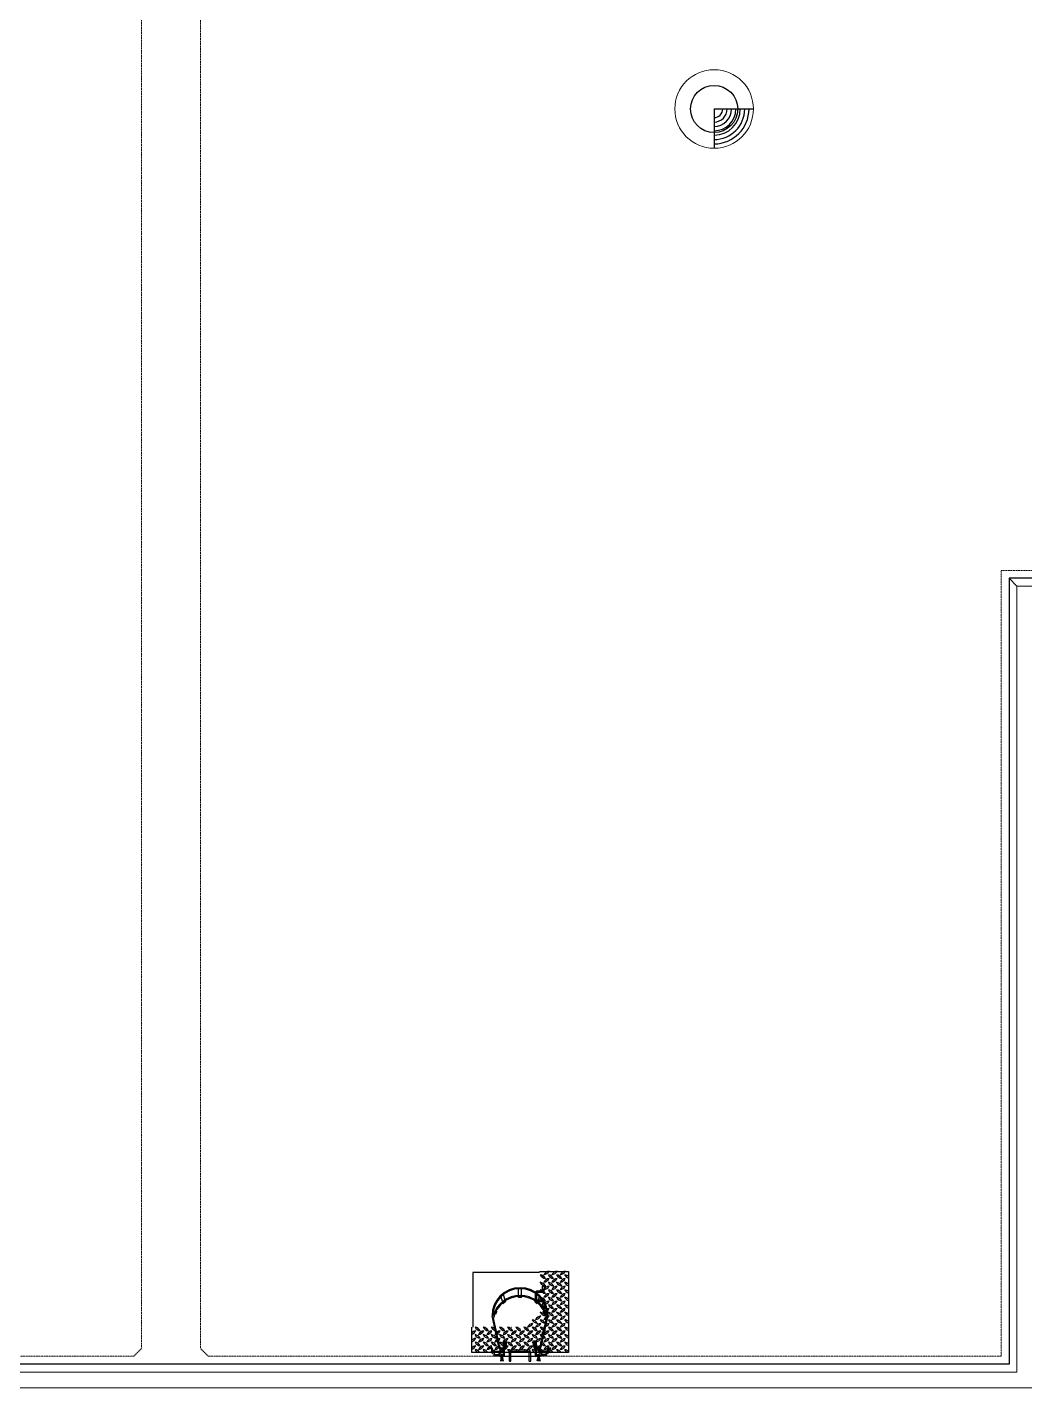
# Model space of a CAD drawing. Header units: inches. Extents: x 25480 to 951550, y -607927 to 1377809.
# Drawn here: x 462051 to 474740, y 345196 to 362507 of the extents above; entities that cross this region are included whole.
import ezdxf

# ---------------------------------------------------------------- set-up
doc = ezdxf.new("R2010")
doc.units = ezdxf.units.IN
doc.header["$MEASUREMENT"] = 0
doc.linetypes.add('HIDDEN', pattern=[0.375, 0.25, -0.125])
doc.layers.add('M-HVAC-EQPM-NEW', color=5, linetype='Continuous')
doc.layers.add('M-X-BKGD', color=8, linetype='Continuous')

msp = doc.modelspace()

# ---------------------------------------------------------------- linework, layer by layer
at = {"layer": 'M-HVAC-EQPM-NEW', "color": 8, "linetype": 'Continuous', "lineweight": 0, "ltscale": 10}
msp.add_circle((470788, 361467), 500, dxfattribs=at)
at = {"layer": 'M-HVAC-EQPM-NEW', "color": 8}
msp.add_circle((470788, 361467), 300, dxfattribs=at)
at = {"layer": 'M-X-BKGD', "color": 8}
for p, q in [((470788, 361467), (471288, 361467)), ((470788, 361467), (470788, 360967)), ((485596, 355496), (474540, 355496)), ((474640, 355396), (474540, 355496)), ((468567, 346661), (467720, 346661)), ((467720, 346661), (467720, 345969)), ((468567, 346676), (468935, 346676)), ((468567, 346676), (468935, 346676)), ((468935, 346676), (468935, 345646)), ((468935, 346676), (468935, 345646)), ((468301, 346370), (468301, 346456)), ((468338, 346370), (468338, 346456)), ((468544, 346427), (468596, 346427)), ((468596, 346427), (468544, 346427)), ((468544, 346411), (468596, 346411)), ((468544, 346411), (468596, 346411)), ((468607, 346487), (468633, 346487)), ((468607, 346447), (468607, 346487)), ((468607, 346487), (468607, 346447)), ((468633, 346487), (468607, 346487)), ((468607, 346447), (468633, 346447)), ((468607, 346447), (468633, 346447)), ((468612, 346492), (468628, 346492)), ((468612, 346487), (468612, 346492)), ((468612, 346487), (468612, 346492)), ((468612, 346492), (468628, 346492)), ((468628, 346487), (468612, 346487)), ((468612, 346443), (468612, 346447)), ((468627, 346447), (468612, 346447)), ((468612, 346447), (468612, 346443)), ((468628, 346487), (468628, 346492)), ((468628, 346492), (468628, 346487)), ((468628, 346443), (468628, 346447)), ((468633, 346447), (468633, 346487)), ((468633, 346447), (468633, 346487)), ((468075, 346355), (468095, 346290)), ((468098, 346278), (468102, 346265)), ((468106, 346382), (468126, 346313)), ((468130, 346301), (468133, 346289)), ((468301, 346345), (468301, 346358)), ((468338, 346345), (468338, 346358)), ((468509, 346301), (468506, 346289)), ((468512, 346395), (468512, 346327)), ((468512, 346395), (468512, 346327)), ((468533, 346382), (468513, 346313)), ((468528, 346395), (468528, 346327)), ((468528, 346327), (468528, 346395)), ((468541, 346278), (468537, 346265)), ((468544, 346311), (468596, 346311)), ((468596, 346311), (468544, 346311)), ((468544, 346295), (468596, 346295)), ((468544, 346295), (468596, 346295)), ((468564, 346355), (468545, 346290)), ((468607, 346275), (468633, 346275)), ((468607, 346275), (468607, 346235)), ((468607, 346275), (468607, 346235)), ((468633, 346275), (468607, 346275)), ((468607, 346235), (468633, 346235)), ((468607, 346235), (468633, 346235)), ((468612, 346279), (468612, 346275)), ((468612, 346279), (468612, 346275)), ((468612, 346275), (468627, 346275)), ((468612, 346235), (468612, 346230)), ((468612, 346230), (468612, 346235)), ((468612, 346235), (468628, 346235)), ((468628, 346279), (468628, 346275)), ((468628, 346235), (468628, 346230)), ((468628, 346235), (468628, 346230)), ((468633, 346275), (468633, 346235)), ((468633, 346235), (468633, 346275)), ((468051, 345713), (467963, 346112)), ((467976, 346110), (467975, 346113)), ((468063, 345715), (467982, 346082)), ((468009, 346132), (467998, 346137)), ((468024, 346166), (468013, 346171)), ((468577, 345715), (468657, 346082)), ((468589, 345713), (468676, 346112)), ((468612, 346230), (468628, 346230)), ((468628, 346230), (468612, 346230)), ((468615, 346166), (468627, 346171)), ((468630, 346132), (468642, 346137)), ((468663, 346110), (468664, 346113)), ((467705, 345646), (467705, 345969)), ((468033, 345909), (468021, 345906)), ((468041, 345873), (468033, 345909)), ((468599, 345873), (468606, 345909)), ((468606, 345909), (468618, 345906)), ((468041, 345873), (468029, 345870)), ((468111, 345792), (468147, 345792)), ((468111, 345690), (468111, 345792)), ((468123, 345697), (468123, 345792)), ((468123, 345740), (468135, 345740)), ((468135, 345725), (468135, 345792)), ((468147, 345725), (468147, 345792)), ((468492, 345792), (468529, 345792)), ((468492, 345725), (468492, 345792)), ((468504, 345725), (468504, 345792)), ((468504, 345740), (468516, 345740)), ((468516, 345697), (468516, 345792)), ((468529, 345690), (468529, 345792)), ((468599, 345873), (468611, 345870)), ((468935, 345646), (467705, 345646)), ((468935, 345646), (467705, 345646)), ((467960, 345703), (467929, 345703)), ((467929, 345696), (467929, 345703)), ((467960, 345696), (467929, 345696)), ((467950, 345661), (468090, 345661)), ((467950, 345661), (467950, 345654)), ((467950, 345654), (468090, 345654)), ((467960, 345646), (467960, 345646)), ((467964, 345651), (467962, 345651)), ((467962, 345644), (467972, 345644)), ((467972, 345644), (467962, 345644)), ((467964, 345644), (467962, 345644)), ((467964, 345644), (467962, 345644)), ((467964, 345644), (467962, 345644)), ((467964, 345635), (467964, 345692)), ((467970, 345651), (467964, 345651)), ((467964, 345649), (467964, 345646)), ((467964, 345635), (467964, 345646)), ((467964, 345646), (467964, 345646)), ((467964, 345646), (467964, 345635)), ((467964, 345635), (467964, 345646)), ((467964, 345646), (467964, 345646)), ((467964, 345635), (467966, 345633)), ((467966, 345633), (467969, 345633)), ((467970, 345644), (467967, 345644)), ((467970, 345644), (467967, 345644)), ((467970, 345644), (467967, 345644)), ((467969, 345633), (467971, 345635)), ((467972, 345651), (467970, 345651)), ((467970, 345649), (467970, 345646)), ((467970, 345646), (467970, 345646)), ((467970, 345646), (467970, 345646)), ((467972, 345644), (467970, 345644)), ((467972, 345644), (467970, 345644)), ((467972, 345644), (467970, 345644)), ((467971, 345635), (467971, 345692)), ((467971, 345635), (467971, 345646)), ((467971, 345635), (467971, 345646)), ((467971, 345635), (467971, 345646)), ((467974, 345646), (467974, 345646)), ((467985, 345654), (467985, 345604)), ((467985, 345619), (468055, 345619)), ((467985, 345616), (468055, 345616)), ((467985, 345607), (468055, 345607)), ((467985, 345604), (468055, 345604)), ((467992, 345654), (467992, 345604)), ((468048, 345654), (468048, 345604)), ((468055, 345654), (468055, 345604)), ((468061, 345596), (468061, 345608)), ((468061, 345608), (468111, 345608)), ((468061, 345596), (468578, 345596)), ((468065, 345646), (468065, 345646)), ((468067, 345651), (468069, 345651)), ((468077, 345644), (468067, 345644)), ((468067, 345644), (468077, 345644)), ((468067, 345644), (468069, 345644)), ((468067, 345644), (468069, 345644)), ((468067, 345644), (468069, 345644)), ((468069, 345635), (468069, 345692)), ((468069, 345651), (468075, 345651)), ((468069, 345649), (468069, 345646)), ((468069, 345635), (468069, 345646)), ((468069, 345646), (468069, 345646)), ((468069, 345635), (468069, 345646)), ((468069, 345635), (468069, 345646)), ((468069, 345646), (468069, 345646)), ((468069, 345644), (468072, 345644)), ((468069, 345644), (468072, 345644)), ((468069, 345644), (468072, 345644)), ((468071, 345633), (468069, 345635)), ((468080, 345596), (468069, 345535)), ((468074, 345633), (468071, 345633)), ((468073, 345608), (468073, 345620)), ((468073, 345620), (468100, 345620)), ((468076, 345635), (468074, 345633)), ((468075, 345651), (468077, 345651)), ((468075, 345649), (468075, 345646)), ((468075, 345646), (468075, 345646)), ((468075, 345646), (468075, 345646)), ((468075, 345644), (468077, 345644)), ((468075, 345644), (468077, 345644)), ((468075, 345644), (468077, 345644)), ((468076, 345635), (468076, 345692)), ((468076, 345635), (468076, 345646)), ((468076, 345646), (468076, 345635)), ((468076, 345635), (468076, 345646)), ((468079, 345703), (468111, 345703)), ((468079, 345696), (468111, 345696)), ((468079, 345646), (468079, 345646)), ((468080, 345535), (468080, 345596)), ((468090, 345661), (468090, 345654)), ((468090, 345661), (468090, 345654)), ((468093, 345535), (468093, 345596)), ((468093, 345596), (468105, 345535)), ((468100, 345608), (468100, 345620)), ((468111, 345696), (468111, 345703)), ((468111, 345608), (468111, 345677)), ((468123, 345596), (468123, 345682)), ((468184, 345595), (468184, 345640)), ((468184, 345534), (468184, 345593)), ((468203, 345595), (468203, 345640)), ((468203, 345534), (468203, 345593)), ((468221, 345677), (468418, 345677)), ((468221, 345659), (468418, 345659)), ((468436, 345595), (468436, 345640)), ((468436, 345534), (468436, 345592)), ((468455, 345595), (468455, 345640)), ((468455, 345534), (468455, 345589)), ((468516, 345596), (468516, 345682)), ((468560, 345703), (468529, 345703)), ((468529, 345696), (468529, 345703)), ((468560, 345696), (468529, 345696)), ((468529, 345608), (468529, 345677)), ((468529, 345608), (468578, 345608)), ((468548, 345596), (468535, 345535)), ((468540, 345608), (468540, 345620)), ((468540, 345620), (468568, 345620)), ((468548, 345535), (468548, 345596)), ((468690, 345661), (468550, 345661)), ((468550, 345661), (468550, 345654)), ((468550, 345661), (468550, 345654)), ((468690, 345654), (468550, 345654)), ((468560, 345646), (468560, 345646)), ((468560, 345535), (468560, 345596)), ((468560, 345596), (468575, 345535)), ((468564, 345651), (468562, 345651)), ((468562, 345644), (468572, 345644)), ((468572, 345644), (468562, 345644)), ((468564, 345644), (468562, 345644)), ((468564, 345644), (468562, 345644)), ((468564, 345644), (468562, 345644)), ((468564, 345635), (468564, 345692)), ((468570, 345651), (468564, 345651)), ((468564, 345649), (468564, 345646)), ((468564, 345635), (468564, 345646)), ((468564, 345646), (468564, 345646)), ((468564, 345646), (468564, 345635)), ((468564, 345635), (468564, 345646)), ((468564, 345646), (468564, 345646)), ((468564, 345635), (468566, 345633)), ((468566, 345633), (468569, 345633)), ((468570, 345644), (468567, 345644)), ((468570, 345644), (468567, 345644)), ((468570, 345644), (468567, 345644)), ((468568, 345608), (468568, 345620)), ((468569, 345633), (468571, 345635)), ((468572, 345651), (468570, 345651)), ((468570, 345649), (468570, 345646)), ((468570, 345646), (468570, 345646)), ((468570, 345646), (468570, 345646)), ((468572, 345644), (468570, 345644)), ((468572, 345644), (468570, 345644)), ((468572, 345644), (468570, 345644)), ((468571, 345635), (468571, 345692)), ((468571, 345635), (468571, 345646)), ((468571, 345635), (468571, 345646)), ((468571, 345635), (468571, 345646)), ((468574, 345646), (468574, 345646)), ((468578, 345596), (468578, 345608)), ((468585, 345654), (468585, 345604)), ((468655, 345619), (468585, 345619)), ((468655, 345616), (468585, 345616)), ((468655, 345607), (468585, 345607)), ((468655, 345604), (468585, 345604)), ((468592, 345654), (468592, 345604)), ((468648, 345654), (468648, 345604)), ((468655, 345654), (468655, 345604)), ((468665, 345646), (468665, 345646)), ((468667, 345651), (468669, 345651)), ((468677, 345644), (468667, 345644)), ((468667, 345644), (468677, 345644)), ((468667, 345644), (468669, 345644)), ((468667, 345644), (468669, 345644)), ((468667, 345644), (468669, 345644)), ((468669, 345635), (468669, 345692)), ((468669, 345651), (468675, 345651)), ((468669, 345649), (468669, 345646)), ((468669, 345635), (468669, 345646)), ((468669, 345646), (468669, 345646)), ((468669, 345635), (468669, 345646)), ((468669, 345635), (468669, 345646)), ((468669, 345646), (468669, 345646)), ((468669, 345644), (468672, 345644)), ((468669, 345644), (468672, 345644)), ((468669, 345644), (468672, 345644)), ((468671, 345633), (468669, 345635)), ((468674, 345633), (468671, 345633)), ((468676, 345635), (468674, 345633)), ((468675, 345651), (468677, 345651)), ((468675, 345649), (468675, 345646)), ((468675, 345646), (468675, 345646)), ((468675, 345646), (468675, 345646)), ((468675, 345644), (468677, 345644)), ((468675, 345644), (468677, 345644)), ((468675, 345644), (468677, 345644)), ((468676, 345635), (468676, 345692)), ((468676, 345635), (468676, 345646)), ((468676, 345646), (468676, 345635)), ((468676, 345635), (468676, 345646)), ((468679, 345703), (468711, 345703)), ((468679, 345696), (468711, 345696)), ((468679, 345646), (468679, 345646)), ((468690, 345661), (468690, 345654)), ((468711, 345696), (468711, 345703)), ((468184, 345534), (468203, 345534)), ((468436, 345534), (468455, 345534))]:
    msp.add_line(p, q, dxfattribs=at)
at = {"layer": 'M-X-BKGD', "color": 8, "linetype": 'Continuous', "ltscale": 300}
for p, q in [((474540, 355496), (474540, 345496)), ((474540, 345496), (447696, 345496))]:
    msp.add_line(p, q, dxfattribs=at)
at = {"layer": 'M-X-BKGD', "color": 8, "linetype": 'Continuous', "lineweight": 0, "ltscale": 10}
for p, q in [((485596, 355496), (474540, 355496)), ((474540, 355496), (474540, 345496)), ((474540, 345496), (447696, 345496))]:
    msp.add_line(p, q, dxfattribs=at)
for points in [[(447396, 374407), (447396, 345196), (474840, 345196), (474840, 355196), (485896, 355196), (485896, 378868)], [(447396, 374407), (447396, 345196), (474840, 345196), (474840, 355196), (485896, 355196), (485896, 378868)], [(485696, 378643), (485696, 355396), (474640, 355396), (474640, 345396), (447596, 345396), (447596, 374229)], [(485696, 378643), (485696, 355396), (474640, 355396), (474640, 345396), (447596, 345396), (447596, 374229)]]:
    msp.add_lwpolyline(points, close=True, dxfattribs=at)
at = {"layer": 'M-X-BKGD', "color": 8, "linetype": 'HIDDEN', "lineweight": 0, "ltscale": 10}
for points in [[(480065, 371000), (485390, 371000), (485490, 371100), (485490, 378318), (485390, 378407), (447889, 374062), (447790, 373950), (447790, 345696), (447890, 345596), (463405, 345596), (463505, 345696), (463505, 365721)], [(464255, 364871), (464255, 345696), (464355, 345596), (474440, 345596), (474440, 355596), (485390, 355596), (485490, 355696), (485490, 370150), (485390, 370250), (480376, 370250)]]:
    msp.add_lwpolyline(points, dxfattribs=at)
at = {"layer": 'M-X-BKGD', "color": 8}
for centre, radius, start, end in [((470788, 361467), 444, 270, 0), ((470788, 361467), 389, 270, 0), ((470788, 361467), 333, 270, 0), ((470788, 361467), 277, 270, 0), ((470788, 361467), 222, 270, 0), ((470788, 361467), 166, 270, 0), ((470788, 361467), 110, 270, 0), ((468655, 346675), 89.6, 207.9957, 261.8752), ((468563, 346544), 89.6, 27.9957, 81.8752), ((468609, 346723), 89.6, 278.1248, 332.0043), ((468701, 346592), 89.6, 98.1248, 152.0043), ((468609, 346628), 89.6, 278.1248, 332.0043), ((468701, 346497), 89.6, 98.1248, 152.0043), ((468609, 346628), 89.6, 278.1248, 332.0043), ((468701, 346497), 89.6, 98.1248, 152.0043), ((468759, 346675), 89.6, 207.9957, 261.8752), ((468667, 346544), 89.6, 27.9957, 81.8752), ((468713, 346723), 89.6, 278.1248, 332.0043), ((468804, 346592), 89.6, 98.1248, 152.0043), ((468713, 346628), 89.6, 278.1248, 332.0043), ((468804, 346497), 89.6, 98.1248, 152.0043), ((468713, 346628), 89.6, 278.1248, 332.0043), ((468804, 346497), 89.6, 98.1248, 152.0043), ((468863, 346675), 89.6, 207.9957, 261.8752), ((468771, 346544), 89.6, 27.9957, 81.8752), ((468816, 346723), 89.6, 278.1248, 332.0043), ((468908, 346592), 89.6, 98.1248, 152.0043), ((468816, 346628), 89.6, 278.1248, 332.0043), ((468908, 346497), 89.6, 98.1248, 152.0043), ((468816, 346628), 89.6, 278.1248, 332.0043), ((468908, 346497), 89.6, 98.1248, 152.0043), ((468875, 346544), 89.6, 47.8964, 81.8752), ((468966, 346675), 89.6, 207.9957, 249.2778), ((469012, 346592), 89.6, 149.3922, 152.0043), ((468920, 346723), 89.6, 278.1248, 279.4182), ((468320, 346112), 357, 0, 180), ((468320, 346112), 344, 0.2198, 179.7802), ((468544, 346395), 32, 90, 180), ((468544, 346395), 32, 90, 180), ((468544, 346395), 16, 90, 180), ((468544, 346395), 16, 90, 180), ((468655, 346579), 89.6, 207.9957, 261.8752), ((468563, 346449), 89.6, 27.9957, 81.8752), ((468655, 346484), 89.6, 207.9957, 261.8752), ((468563, 346354), 89.6, 27.9957, 81.8752), ((468596, 346443), 32, 270, 7.1808), ((468596, 346443), 16, 270, 0), ((468596, 346443), 32, 270, 0), ((468596, 346443), 16, 270, 0), ((468609, 346533), 89.6, 278.1248, 332.0043), ((468701, 346402), 89.6, 98.1248, 152.0043), ((468609, 346533), 89.6, 278.1248, 332.0043), ((468701, 346402), 89.6, 98.1248, 152.0043), ((468759, 346579), 89.6, 207.9957, 261.8752), ((468667, 346449), 89.6, 27.9957, 81.8752), ((468759, 346484), 89.6, 207.9957, 261.8752), ((468667, 346354), 89.6, 27.9957, 81.8752), ((468713, 346533), 89.6, 278.1248, 332.0043), ((468804, 346402), 89.6, 98.1248, 152.0043), ((468713, 346533), 89.6, 278.1248, 332.0043), ((468804, 346402), 89.6, 98.1248, 152.0043), ((468863, 346579), 89.6, 207.9957, 261.8752), ((468771, 346449), 89.6, 27.9957, 81.8752), ((468863, 346484), 89.6, 207.9957, 261.8752), ((468771, 346354), 89.6, 27.9957, 81.8752), ((468816, 346533), 89.6, 278.1248, 332.0043), ((468908, 346402), 89.6, 98.1248, 152.0043), ((468816, 346533), 89.6, 278.1248, 332.0043), ((468908, 346402), 89.6, 98.1248, 152.0043), ((468875, 346449), 89.6, 47.8964, 81.8752), ((468966, 346579), 89.6, 207.9957, 249.2778), ((468875, 346354), 89.6, 47.8964, 81.8752), ((468966, 346484), 89.6, 207.9957, 249.2778), ((469012, 346497), 89.6, 149.3922, 152.0043), ((468920, 346628), 89.6, 278.1248, 279.4182), ((469012, 346402), 89.6, 149.3922, 152.0043), ((468920, 346533), 89.6, 278.1248, 279.4182), ((468320, 346014), 357, 15.5898, 164.4102), ((468320, 346014), 344, 11.3932, 168.6068), ((468320, 346014), 332, 124.0982, 130.9216), ((468320, 346014), 332, 86.8153, 93.1847), ((468320, 346014), 332, 49.0785, 55.9018), ((468544, 346327), 32, 180, 270), ((468544, 346327), 32, 180, 270), ((468544, 346327), 16, 180, 270), ((468544, 346327), 16, 180, 270), ((468655, 346389), 89.6, 207.9957, 261.8752), ((468563, 346258), 89.6, 27.9957, 81.8752), ((468655, 346294), 89.6, 207.9957, 261.8752), ((468563, 346163), 89.6, 27.9957, 81.8752), ((468596, 346279), 32, 0, 90), ((468596, 346279), 32, 352.8192, 90), ((468596, 346279), 16, 0, 90), ((468596, 346279), 16, 0, 90), ((468609, 346437), 89.6, 278.1248, 332.0043), ((468701, 346307), 89.6, 98.1248, 152.0043), ((468609, 346437), 89.6, 278.1248, 332.0043), ((468701, 346307), 89.6, 98.1248, 152.0043), ((468609, 346342), 89.6, 278.1248, 332.0043), ((468701, 346211), 89.6, 98.1248, 152.0043), ((468609, 346342), 89.6, 278.1248, 332.0043), ((468701, 346211), 89.6, 98.1248, 152.0043), ((468759, 346389), 89.6, 207.9957, 261.8752), ((468667, 346258), 89.6, 27.9957, 81.8752), ((468759, 346294), 89.6, 207.9957, 261.8752), ((468667, 346163), 89.6, 27.9957, 81.8752), ((468713, 346437), 89.6, 278.1248, 332.0043), ((468804, 346307), 89.6, 98.1248, 152.0043), ((468713, 346437), 89.6, 278.1248, 332.0043), ((468804, 346307), 89.6, 98.1248, 152.0043), ((468713, 346342), 89.6, 278.1248, 332.0043), ((468804, 346211), 89.6, 98.1248, 152.0043), ((468713, 346342), 89.6, 278.1248, 332.0043), ((468804, 346211), 89.6, 98.1248, 152.0043), ((468863, 346389), 89.6, 207.9957, 261.8752), ((468771, 346258), 89.6, 27.9957, 81.8752), ((468863, 346294), 89.6, 207.9957, 261.8752), ((468771, 346163), 89.6, 27.9957, 81.8752), ((468816, 346437), 89.6, 278.1248, 332.0043), ((468908, 346307), 89.6, 98.1248, 152.0043), ((468816, 346437), 89.6, 278.1248, 332.0043), ((468908, 346307), 89.6, 98.1248, 152.0043), ((468816, 346342), 89.6, 278.1248, 332.0043), ((468908, 346211), 89.6, 98.1248, 152.0043), ((468816, 346342), 89.6, 278.1248, 332.0043), ((468908, 346211), 89.6, 98.1248, 152.0043), ((468875, 346258), 89.6, 47.8964, 81.8752), ((468966, 346389), 89.6, 207.9957, 249.2778), ((468875, 346163), 89.6, 47.8964, 81.8752), ((468966, 346294), 89.6, 207.9957, 249.2778), ((469012, 346307), 89.6, 149.3922, 152.0043), ((468920, 346437), 89.6, 278.1248, 279.4182), ((469012, 346211), 89.6, 149.3922, 152.0043), ((468920, 346342), 89.6, 278.1248, 279.4182), ((468320, 346014), 332, 152.7732, 159.1427), ((468552, 346104), 89.6, 207.9957, 261.8752), ((468460, 345973), 89.6, 27.9957, 81.8752), ((468505, 346152), 89.6, 278.1248, 332.0043), ((468597, 346021), 89.6, 98.1248, 152.0043), ((468505, 346152), 89.6, 278.1248, 332.0043), ((468597, 346021), 89.6, 98.1248, 152.0043), ((468655, 346199), 89.6, 207.9957, 261.8752), ((468563, 346068), 89.6, 27.9957, 81.8752), ((468655, 346199), 89.6, 207.9957, 261.8752), ((468563, 346068), 89.6, 27.9957, 81.8752), ((468655, 346104), 89.6, 207.9957, 261.8752), ((468563, 345973), 89.6, 27.9957, 81.8752), ((468320, 346014), 332, 20.8573, 27.2268), ((468609, 346247), 89.6, 278.1248, 332.0043), ((468701, 346116), 89.6, 98.1248, 152.0043), ((468609, 346152), 89.6, 278.1248, 332.0043), ((468701, 346021), 89.6, 98.1248, 152.0043), ((468609, 346152), 89.6, 278.1248, 332.0043), ((468701, 346021), 89.6, 98.1248, 152.0043), ((468759, 346199), 89.6, 207.9957, 261.8752), ((468667, 346068), 89.6, 27.9957, 81.8752), ((468759, 346199), 89.6, 207.9957, 261.8752), ((468667, 346068), 89.6, 27.9957, 81.8752), ((468759, 346104), 89.6, 207.9957, 261.8752), ((468667, 345973), 89.6, 27.9957, 81.8752), ((468713, 346247), 89.6, 278.1248, 332.0043), ((468804, 346116), 89.6, 98.1248, 152.0043), ((468713, 346152), 89.6, 278.1248, 332.0043), ((468804, 346021), 89.6, 98.1248, 152.0043), ((468713, 346152), 89.6, 278.1248, 332.0043), ((468804, 346021), 89.6, 98.1248, 152.0043), ((468863, 346199), 89.6, 207.9957, 261.8752), ((468771, 346068), 89.6, 27.9957, 81.8752), ((468863, 346199), 89.6, 207.9957, 261.8752), ((468771, 346068), 89.6, 27.9957, 81.8752), ((468863, 346104), 89.6, 207.9957, 261.8752), ((468771, 345973), 89.6, 27.9957, 81.8752), ((468816, 346247), 89.6, 278.1248, 332.0043), ((468908, 346116), 89.6, 98.1248, 152.0043), ((468816, 346152), 89.6, 278.1248, 332.0043), ((468908, 346021), 89.6, 98.1248, 152.0043), ((468816, 346152), 89.6, 278.1248, 332.0043), ((468908, 346021), 89.6, 98.1248, 152.0043), ((468875, 346068), 89.6, 47.8964, 81.8752), ((468966, 346199), 89.6, 207.9957, 249.2778), ((468875, 346068), 89.6, 47.8964, 81.8752), ((468966, 346199), 89.6, 207.9957, 249.2778), ((468875, 345973), 89.6, 47.8964, 81.8752), ((468966, 346104), 89.6, 207.9957, 249.2778), ((469012, 346116), 89.6, 149.3922, 152.0043), ((469012, 346116), 89.6, 149.3922, 152.0043), ((468920, 346247), 89.6, 278.1248, 279.4182), ((468920, 346247), 89.6, 278.1248, 279.4182), ((469012, 346021), 89.6, 149.3922, 152.0043), ((468920, 346152), 89.6, 278.1248, 279.4182), ((467768, 345831), 89.6, 98.1248, 134.5948), ((467676, 345962), 89.6, 288.7974, 332.0043), ((467768, 345831), 89.6, 98.1248, 134.5948), ((467676, 345962), 89.6, 288.7974, 332.0043), ((467826, 346009), 89.6, 207.9957, 261.8752), ((467734, 345878), 89.6, 27.9957, 81.8752), ((467779, 345962), 89.6, 278.1248, 332.0043), ((467871, 345831), 89.6, 98.1248, 152.0043), ((467779, 345962), 89.6, 278.1248, 332.0043), ((467871, 345831), 89.6, 98.1248, 152.0043), ((467929, 346009), 89.6, 207.9957, 261.8752), ((467838, 345878), 89.6, 27.9957, 81.8752), ((467883, 345962), 89.6, 278.1248, 332.0043), ((467975, 345831), 89.6, 98.1248, 152.0043), ((467883, 345962), 89.6, 278.1248, 332.0043), ((467975, 345831), 89.6, 98.1248, 152.0043), ((468033, 346009), 89.6, 207.9957, 261.8752), ((467941, 345878), 89.6, 27.9957, 81.8752), ((467987, 345962), 89.6, 278.1248, 332.0043), ((468079, 345831), 89.6, 98.1248, 152.0043), ((467987, 345962), 89.6, 278.1248, 332.0043), ((468079, 345831), 89.6, 98.1248, 152.0043), ((468137, 346009), 89.6, 207.9957, 261.8752), ((468045, 345878), 89.6, 27.9957, 81.8752), ((468090, 345962), 89.6, 278.1248, 332.0043), ((468182, 345831), 89.6, 98.1248, 152.0043), ((468090, 345962), 89.6, 278.1248, 332.0043), ((468182, 345831), 89.6, 98.1248, 152.0043), ((468241, 346009), 89.6, 207.9957, 261.8752), ((468149, 345878), 89.6, 27.9957, 81.8752), ((468194, 346057), 89.6, 278.1248, 280.7253), ((468286, 345926), 89.6, 151.5209, 152.0043), ((468194, 345962), 89.6, 278.1248, 332.0043), ((468286, 345831), 89.6, 98.1248, 152.0043), ((468194, 345962), 89.6, 278.1248, 332.0043), ((468286, 345831), 89.6, 98.1248, 152.0043), ((468344, 346009), 89.6, 207.9957, 261.8752), ((468252, 345878), 89.6, 27.9957, 81.8752), ((468298, 345962), 89.6, 278.1248, 332.0043), ((468390, 345831), 89.6, 98.1248, 152.0043), ((468298, 345962), 89.6, 278.1248, 332.0043), ((468390, 345831), 89.6, 98.1248, 152.0043), ((468448, 346009), 89.6, 207.9957, 261.8752), ((468356, 345878), 89.6, 27.9957, 81.8752), ((468402, 346057), 89.6, 278.1248, 332.0043), ((468493, 345926), 89.6, 98.1248, 152.0043), ((468402, 346057), 89.6, 278.1248, 332.0043), ((468493, 345926), 89.6, 98.1248, 152.0043), ((468402, 345962), 89.6, 278.1248, 332.0043), ((468493, 345831), 89.6, 98.1248, 152.0043), ((468402, 345962), 89.6, 278.1248, 332.0043), ((468493, 345831), 89.6, 98.1248, 152.0043), ((468552, 346009), 89.6, 207.9957, 261.8752), ((468460, 345878), 89.6, 27.9957, 81.8752), ((468505, 346057), 89.6, 278.1248, 332.0043), ((468597, 345926), 89.6, 98.1248, 152.0043), ((468505, 346057), 89.6, 278.1248, 332.0043), ((468597, 345926), 89.6, 98.1248, 152.0043), ((468505, 345962), 89.6, 278.1248, 332.0043), ((468597, 345831), 89.6, 98.1248, 152.0043), ((468505, 345962), 89.6, 278.1248, 332.0043), ((468597, 345831), 89.6, 98.1248, 152.0043), ((468655, 346009), 89.6, 207.9957, 261.8752), ((468563, 345878), 89.6, 27.9957, 81.8752), ((468609, 346057), 89.6, 278.1248, 332.0043), ((468701, 345926), 89.6, 98.1248, 152.0043), ((468609, 346057), 89.6, 278.1248, 332.0043), ((468701, 345926), 89.6, 98.1248, 152.0043), ((468609, 345962), 89.6, 278.1248, 332.0043), ((468701, 345831), 89.6, 98.1248, 152.0043), ((468609, 345962), 89.6, 278.1248, 332.0043), ((468701, 345831), 89.6, 98.1248, 152.0043), ((468759, 346009), 89.6, 207.9957, 261.8752), ((468667, 345878), 89.6, 27.9957, 81.8752), ((468713, 346057), 89.6, 278.1248, 332.0043), ((468804, 345926), 89.6, 98.1248, 152.0043), ((468713, 346057), 89.6, 278.1248, 332.0043), ((468804, 345926), 89.6, 98.1248, 152.0043), ((468713, 345962), 89.6, 278.1248, 332.0043), ((468804, 345831), 89.6, 98.1248, 152.0043), ((468713, 345962), 89.6, 278.1248, 332.0043), ((468804, 345831), 89.6, 98.1248, 152.0043), ((468863, 346009), 89.6, 207.9957, 261.8752), ((468771, 345878), 89.6, 27.9957, 81.8752), ((468816, 346057), 89.6, 278.1248, 332.0043), ((468908, 345926), 89.6, 98.1248, 152.0043), ((468816, 346057), 89.6, 278.1248, 332.0043), ((468908, 345926), 89.6, 98.1248, 152.0043), ((468816, 345962), 89.6, 278.1248, 332.0043), ((468908, 345831), 89.6, 98.1248, 152.0043), ((468816, 345962), 89.6, 278.1248, 332.0043), ((468908, 345831), 89.6, 98.1248, 152.0043), ((468875, 345878), 89.6, 47.8964, 81.8752), ((468966, 346009), 89.6, 207.9957, 249.2778), ((469012, 345926), 89.6, 149.3922, 152.0043), ((468920, 346057), 89.6, 278.1248, 279.4182), ((467768, 345736), 89.6, 98.1248, 134.5948), ((467676, 345867), 89.6, 288.7974, 332.0043), ((467768, 345736), 89.6, 98.1248, 134.5948), ((467676, 345867), 89.6, 288.7974, 332.0043), ((467768, 345641), 89.6, 98.1248, 134.5948), ((467676, 345771), 89.6, 288.7974, 332.0043), ((467826, 345914), 89.6, 207.9957, 261.8752), ((467734, 345783), 89.6, 27.9957, 81.8752), ((467826, 345818), 89.6, 207.9957, 261.8752), ((467734, 345688), 89.6, 27.9957, 81.8752), ((467779, 345867), 89.6, 278.1248, 332.0043), ((467871, 345736), 89.6, 98.1248, 152.0043), ((467779, 345867), 89.6, 278.1248, 332.0043), ((467871, 345736), 89.6, 98.1248, 152.0043), ((467779, 345771), 89.6, 278.1248, 332.0043), ((467871, 345641), 89.6, 98.1248, 152.0043), ((467929, 345914), 89.6, 207.9957, 261.8752), ((467838, 345783), 89.6, 27.9957, 81.8752), ((467929, 345818), 89.6, 207.9957, 261.8752), ((467838, 345688), 89.6, 27.9957, 81.8752), ((467883, 345867), 89.6, 278.1248, 332.0043), ((467975, 345736), 89.6, 98.1248, 152.0043), ((467883, 345867), 89.6, 278.1248, 332.0043), ((467975, 345736), 89.6, 98.1248, 152.0043), ((467883, 345771), 89.6, 278.1248, 332.0043), ((467975, 345641), 89.6, 98.1248, 152.0043), ((468033, 345914), 89.6, 207.9957, 261.8752), ((467941, 345783), 89.6, 27.9957, 81.8752), ((468033, 345818), 89.6, 207.9957, 261.8752), ((467941, 345688), 89.6, 27.9957, 81.8752), ((467987, 345867), 89.6, 278.1248, 332.0043), ((468079, 345736), 89.6, 98.1248, 152.0043), ((467987, 345867), 89.6, 278.1248, 332.0043), ((468079, 345736), 89.6, 98.1248, 152.0043), ((467987, 345771), 89.6, 278.1248, 332.0043), ((468079, 345641), 89.6, 98.1248, 152.0043), ((467987, 345771), 89.6, 278.1248, 332.0043), ((468079, 345641), 89.6, 98.1248, 152.0043), ((468098, 345725), 49.2, 194.3387, 0), ((468137, 345914), 89.6, 207.9957, 261.8752), ((468045, 345783), 89.6, 27.9957, 81.8752), ((468137, 345818), 89.6, 207.9957, 261.8752), ((468045, 345688), 89.6, 27.9957, 81.8752), ((468098, 345725), 36.9, 190.0927, 0), ((468090, 345867), 89.6, 278.1248, 332.0043), ((468182, 345736), 89.6, 98.1248, 152.0043), ((468090, 345867), 89.6, 278.1248, 332.0043), ((468182, 345736), 89.6, 98.1248, 152.0043), ((468090, 345771), 89.6, 278.1248, 332.0043), ((468182, 345641), 89.6, 98.1248, 152.0043), ((468241, 345914), 89.6, 207.9957, 261.8752), ((468149, 345783), 89.6, 27.9957, 81.8752), ((468241, 345818), 89.6, 207.9957, 261.8752), ((468149, 345688), 89.6, 27.9957, 81.8752), ((468194, 345867), 89.6, 278.1248, 332.0043), ((468286, 345736), 89.6, 98.1248, 152.0043), ((468194, 345867), 89.6, 278.1248, 332.0043), ((468286, 345736), 89.6, 98.1248, 152.0043), ((468194, 345771), 89.6, 278.1248, 332.0043), ((468286, 345641), 89.6, 98.1248, 152.0043), ((468344, 345914), 89.6, 207.9957, 261.8752), ((468252, 345783), 89.6, 27.9957, 81.8752), ((468344, 345818), 89.6, 207.9957, 261.8752), ((468252, 345688), 89.6, 27.9957, 81.8752), ((468298, 345867), 89.6, 278.1248, 332.0043), ((468390, 345736), 89.6, 98.1248, 152.0043), ((468298, 345867), 89.6, 278.1248, 332.0043), ((468390, 345736), 89.6, 98.1248, 152.0043), ((468298, 345771), 89.6, 278.1248, 332.0043), ((468390, 345641), 89.6, 98.1248, 152.0043), ((468448, 345914), 89.6, 207.9957, 261.8752), ((468356, 345783), 89.6, 27.9957, 81.8752), ((468448, 345818), 89.6, 207.9957, 261.8752), ((468356, 345688), 89.6, 27.9957, 81.8752), ((468402, 345867), 89.6, 278.1248, 332.0043), ((468493, 345736), 89.6, 98.1248, 152.0043), ((468402, 345867), 89.6, 278.1248, 332.0043), ((468493, 345736), 89.6, 98.1248, 152.0043), ((468402, 345771), 89.6, 278.1248, 332.0043), ((468493, 345641), 89.6, 98.1248, 152.0043), ((468552, 345914), 89.6, 207.9957, 261.8752), ((468460, 345783), 89.6, 27.9957, 81.8752), ((468552, 345818), 89.6, 207.9957, 261.8752), ((468460, 345688), 89.6, 27.9957, 81.8752), ((468541, 345725), 49.2, 180, 349.5266), ((468541, 345725), 36.9, 180, 349.8197), ((468505, 345867), 89.6, 278.1248, 332.0043), ((468597, 345736), 89.6, 98.1248, 152.0043), ((468505, 345867), 89.6, 278.1248, 332.0043), ((468597, 345736), 89.6, 98.1248, 152.0043), ((468505, 345771), 89.6, 278.1248, 332.0043), ((468597, 345641), 89.6, 98.1248, 152.0043), ((468505, 345771), 89.6, 278.1248, 332.0043), ((468597, 345641), 89.6, 98.1248, 152.0043), ((468655, 345914), 89.6, 207.9957, 261.8752), ((468563, 345783), 89.6, 27.9957, 81.8752), ((468655, 345818), 89.6, 207.9957, 261.8752), ((468563, 345688), 89.6, 27.9957, 81.8752), ((468609, 345867), 89.6, 278.1248, 332.0043), ((468701, 345736), 89.6, 98.1248, 152.0043), ((468609, 345867), 89.6, 278.1248, 332.0043), ((468701, 345736), 89.6, 98.1248, 152.0043), ((468609, 345771), 89.6, 278.1248, 332.0043), ((468701, 345641), 89.6, 98.1248, 152.0043), ((468609, 345771), 89.6, 278.1248, 332.0043), ((468701, 345641), 89.6, 98.1248, 152.0043), ((468759, 345914), 89.6, 207.9957, 261.8752), ((468667, 345783), 89.6, 27.9957, 81.8752), ((468759, 345818), 89.6, 207.9957, 261.8752), ((468667, 345688), 89.6, 27.9957, 81.8752), ((468713, 345867), 89.6, 278.1248, 332.0043), ((468804, 345736), 89.6, 98.1248, 152.0043), ((468713, 345867), 89.6, 278.1248, 332.0043), ((468804, 345736), 89.6, 98.1248, 152.0043), ((468713, 345771), 89.6, 278.1248, 332.0043), ((468804, 345641), 89.6, 98.1248, 152.0043), ((468863, 345914), 89.6, 207.9957, 261.8752), ((468771, 345783), 89.6, 27.9957, 81.8752), ((468863, 345818), 89.6, 207.9957, 261.8752), ((468771, 345688), 89.6, 27.9957, 81.8752), ((468816, 345867), 89.6, 278.1248, 332.0043), ((468908, 345736), 89.6, 98.1248, 152.0043), ((468816, 345867), 89.6, 278.1248, 332.0043), ((468908, 345736), 89.6, 98.1248, 152.0043), ((468816, 345771), 89.6, 278.1248, 332.0043), ((468908, 345641), 89.6, 98.1248, 152.0043), ((468875, 345783), 89.6, 47.8964, 81.8752), ((468966, 345914), 89.6, 207.9957, 249.2778), ((468875, 345688), 89.6, 47.8964, 81.8752), ((468966, 345818), 89.6, 207.9957, 249.2778), ((469012, 345831), 89.6, 149.3922, 152.0043), ((468920, 345962), 89.6, 278.1248, 279.4182), ((469012, 345736), 89.6, 149.3922, 152.0043), ((468920, 345867), 89.6, 278.1248, 279.4182), ((467734, 345593), 89.6, 36.352, 81.8752), ((467826, 345723), 89.6, 207.9957, 240.0686), ((467838, 345593), 89.6, 36.352, 81.8752), ((467929, 345723), 89.6, 207.9957, 240.0686), ((467941, 345593), 89.6, 36.352, 81.8752), ((468033, 345723), 89.6, 207.9957, 240.0686), ((467941, 345593), 89.6, 36.352, 81.8752), ((468033, 345723), 89.6, 207.9957, 240.0686), ((467960, 345692), 10.5, 0, 90), ((467960, 345692), 3.5, 0, 90), ((467962, 345649), 1.89, 6.409, 173.591), ((467962, 345646), 1.89, 186.409, 353.591), ((467962, 345646), 1.89, 186.409, 353.591), ((467962, 345646), 1.89, 186.409, 353.591), ((467967, 345647), 3.97, 35.269, 144.731), ((467967, 345648), 3.97, 215.269, 324.731), ((467967, 345648), 3.97, 215.269, 324.731), ((467967, 345648), 3.97, 215.269, 324.731), ((467972, 345649), 1.89, 6.409, 173.591), ((467972, 345646), 1.89, 186.409, 353.591), ((467972, 345646), 1.89, 186.409, 353.591), ((467972, 345646), 1.89, 186.409, 353.591), ((468045, 345593), 89.6, 36.352, 81.8752), ((468137, 345723), 89.6, 207.9957, 240.0686), ((468045, 345593), 89.6, 36.352, 81.8752), ((468137, 345723), 89.6, 207.9957, 240.0686), ((468067, 345649), 1.89, 6.409, 173.591), ((468067, 345646), 1.89, 186.409, 353.591), ((468067, 345646), 1.89, 186.409, 353.591), ((468067, 345646), 1.89, 186.409, 353.591), ((468079, 345692), 10.5, 90, 180), ((468072, 345647), 3.97, 35.269, 144.731), ((468072, 345648), 3.97, 215.269, 324.731), ((468072, 345648), 3.97, 215.269, 324.731), ((468072, 345648), 3.97, 215.269, 324.731), ((468077, 345649), 1.89, 6.409, 173.591), ((468077, 345646), 1.89, 186.409, 353.591), ((468077, 345646), 1.89, 186.409, 353.591), ((468077, 345646), 1.89, 186.409, 353.591), ((468079, 345692), 3.5, 90, 180), ((468149, 345593), 89.6, 36.352, 81.8752), ((468241, 345723), 89.6, 207.9957, 240.0686), ((468221, 345640), 36.9, 90, 180), ((468221, 345640), 18.4, 90, 180), ((468252, 345593), 89.6, 36.352, 81.8752), ((468344, 345723), 89.6, 207.9957, 240.0686), ((468356, 345593), 89.6, 36.352, 81.8752), ((468448, 345723), 89.6, 207.9957, 240.0686), ((468418, 345640), 36.9, 0, 90), ((468418, 345640), 18.4, 0, 90), ((468460, 345593), 89.6, 36.352, 81.8752), ((468552, 345723), 89.6, 207.9957, 240.0686), ((468560, 345692), 10.5, 0, 90), ((468560, 345692), 3.5, 0, 90), ((468562, 345649), 1.89, 6.409, 173.591), ((468562, 345646), 1.89, 186.409, 353.591), ((468562, 345646), 1.89, 186.409, 353.591), ((468562, 345646), 1.89, 186.409, 353.591), ((468567, 345647), 3.97, 35.269, 144.731), ((468567, 345648), 3.97, 215.269, 324.731), ((468567, 345648), 3.97, 215.269, 324.731), ((468567, 345648), 3.97, 215.269, 324.731), ((468572, 345649), 1.89, 6.409, 173.591), ((468572, 345646), 1.89, 186.409, 353.591), ((468572, 345646), 1.89, 186.409, 353.591), ((468572, 345646), 1.89, 186.409, 353.591), ((468563, 345593), 89.6, 36.352, 81.8752), ((468655, 345723), 89.6, 207.9957, 240.0686), ((468563, 345593), 89.6, 36.352, 81.8752), ((468655, 345723), 89.6, 207.9957, 240.0686), ((468667, 345649), 1.89, 6.409, 173.591), ((468667, 345646), 1.89, 186.409, 353.591), ((468667, 345646), 1.89, 186.409, 353.591), ((468667, 345646), 1.89, 186.409, 353.591), ((468679, 345692), 10.5, 90, 180), ((468672, 345647), 3.97, 35.269, 144.731), ((468672, 345648), 3.97, 215.269, 324.731), ((468672, 345648), 3.97, 215.269, 324.731), ((468672, 345648), 3.97, 215.269, 324.731), ((468677, 345649), 1.89, 6.409, 173.591), ((468677, 345646), 1.89, 186.409, 353.591), ((468677, 345646), 1.89, 186.409, 353.591), ((468677, 345646), 1.89, 186.409, 353.591), ((468679, 345692), 3.5, 90, 180), ((468667, 345593), 89.6, 36.352, 81.8752), ((468759, 345723), 89.6, 207.9957, 240.0686), ((468667, 345593), 89.6, 36.352, 81.8752), ((468759, 345723), 89.6, 207.9957, 240.0686), ((468771, 345593), 89.6, 36.352, 81.8752), ((468863, 345723), 89.6, 207.9957, 240.0686), ((468875, 345593), 89.6, 47.8964, 81.8752), ((468966, 345723), 89.6, 207.9957, 240.0686), ((469012, 345641), 89.6, 149.3922, 152.0043), ((468920, 345771), 89.6, 278.1248, 279.4182)]:
    msp.add_arc(centre, radius, start, end, dxfattribs=at)
msp.add_point((468111, 345677), dxfattribs=at)

doc.saveas('drawing.dxf')
